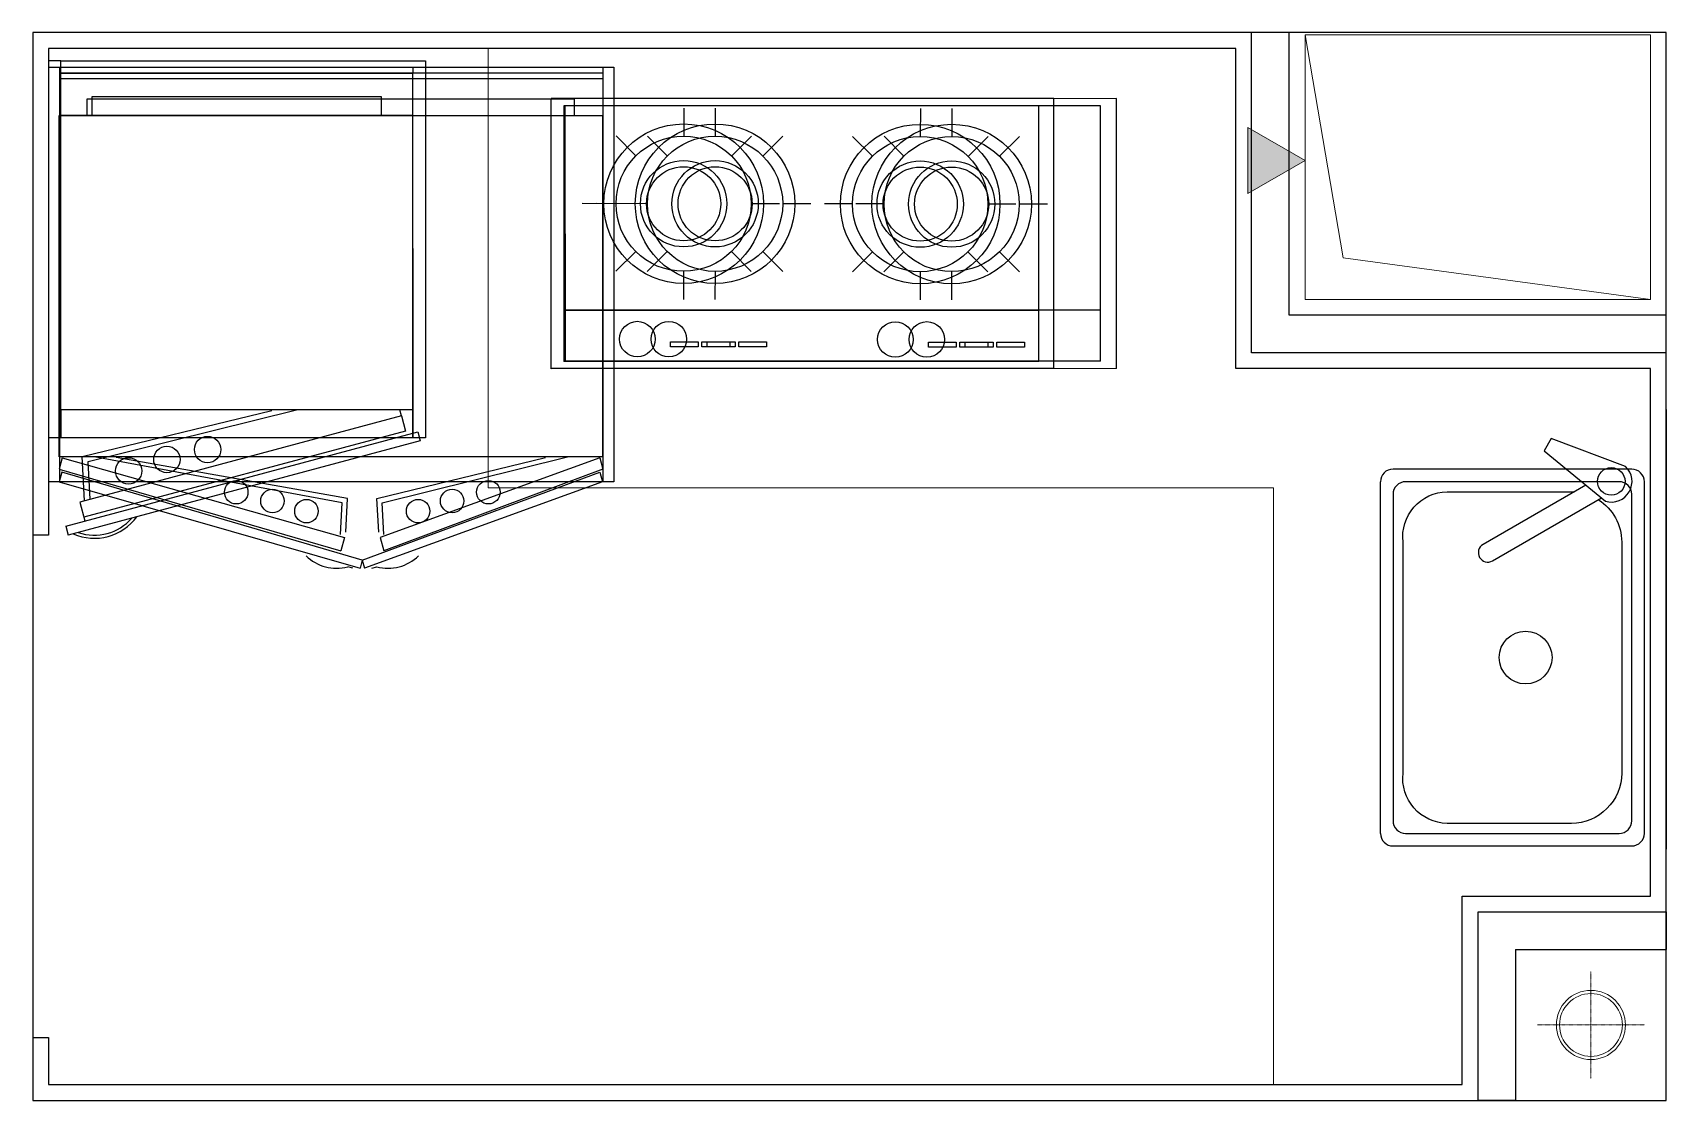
# Model space of a CAD drawing. Header units: millimetres. Extents: x 0 to 2600, y 0 to 1700.
import ezdxf

# ---------------------------------------------------------------- set-up
doc = ezdxf.new("R2010")
doc.units = ezdxf.units.MM
doc.header["$MEASUREMENT"] = 0
doc.linetypes.add('DASH', pattern=[0.35, 0.25, -0.1])
doc.linetypes.add('DASHED2', pattern=[0.375, 0.25, -0.125])
for name, color, linetype in [('A-WALL-MOVE', 4, 'Continuous'), ('A-WINDOW', 2, 'Continuous'), ('A-厨卫装修线', 145, 'Continuous'), ('Sunac_冰箱', 141, 'Continuous'), ('Sunac_水盆', 150, 'Continuous'), ('Sunac_灶台', 85, 'Continuous')]:
    doc.layers.add(name, color=color, linetype=linetype)
for name, color, linetype, lineweight in [('A-排气道', 12, 'Continuous', 18), ('A-洁具厨具', 30, 'Continuous', 18), ('Sunac_立管', 80, 'Continuous', 18)]:
    doc.layers.add(name, color=color, linetype=linetype, lineweight=lineweight)

# ---------------------------------------------------------------- blocks, each defined once
blk = doc.blocks.new('冰箱_单开门_600_600')
at = {"layer": 'Sunac_冰箱'}
for p, q in [((-280, 0), (-300, 0)), ((-300, 0), (-300, -600)), ((-280, 0), (300, 0)), ((300, 0), (300, -600)), ((-300, -298.8), (-300, -600)), ((-300, -298.8), (-300, -600)), ((-300, -298.8), (-300, -600)), ((300, -298.8), (300, -600)), ((-272.3, -740.6), (287.9, -590.5)), ((287.9, -590.5), (291.8, -605)), ((300, -600), (-300, -600)), ((291.8, -605), (-268.5, -755.1)), ((300, -600), (280, -600)), ((-272.3, -740.6), (-268.5, -755.1))]:
    blk.add_line(p, q, dxfattribs=at)
at = {"layer": 'Sunac_冰箱', "color": 250}
for p, q in [((-280, -555.6), (-280, 0)), ((-280, -10), (280, -10)), ((-280, -20), (-280, -10)), ((280, -20), (-280, -20)), ((280, -10), (280, -20)), ((280, -86.8), (280, -20)), ((-230.5, -56.4), (229.5, -56.4)), ((-230.5, -86.8), (-230.5, -56.4)), ((229.5, -56.4), (229.5, -86.8)), ((280, -86.8), (-280, -86.8)), ((280, -600), (280, -86.8)), ((280, -298.8), (280, -600)), ((279.5, -555.6), (-280.5, -555.6)), ((-280, -555.6), (-280, -600)), ((262, -565.3), (-249.9, -702.4)), ((-246, -629.9), (55.8, -556.6)), ((-236.5, -637.7), (94.9, -555.6)), ((262, -565.3), (259.4, -555.6)), ((262, -565.3), (268.5, -589.4)), ((268.5, -589.4), (-243.4, -726.6)), ((-242.3, -700.4), (-246, -629.9)), ((-233.3, -698), (-236.5, -637.7)), ((-249.9, -702.4), (-241.9, -732.4))]:
    blk.add_line(p, q, dxfattribs=at)
for centre in [(-46.6, -618.8), (-111.4, -634.6), (-172.3, -652.8)]:
    blk.add_circle(centre, 21, dxfattribs=at)
for radius, start, end in [(83.4, 246.0177, 323.9823), (78.4, 250.7814, 319.2186)]:
    blk.add_arc((-226.6, -676.7), radius, start, end, dxfattribs=at)
blk = doc.blocks.new('冰箱_对开门_900_660')
at = {"layer": 'Sunac_冰箱'}
for p, q in [((-450, 0), (450, 0)), ((-450, 0), (-450, -660)), ((-450, 0), (-450, -660)), ((-450, 0), (-450, -660)), ((450, 0), (450, -660)), ((450, -660), (-450, -660)), ((-432.9, -660), (46.1, -797.8)), ((432.1, -660), (53, -797.8))]:
    blk.add_line(p, q, dxfattribs=at)
at = {"layer": 'Sunac_冰箱', "color": 250}
for p, q in [((-432.2, 0), (-432.2, -660)), ((-432.2, -8.9), (432.2, -8.9)), ((-432.2, -17.8), (432.2, -17.8)), ((432.2, 0), (432.2, -660)), ((-388.2, -50.2), (387.4, -50.2)), ((-388.2, -77.1), (-388.2, -50.2)), ((387.4, -77.1), (387.4, -50.2)), ((-432.6, -77.1), (431.8, -77.1)), ((-432.6, -620.5), (-432.6, -77.1)), ((431.8, -77.1), (431.8, -620.5)), ((-428.3, -622.1), (-433.1, -639.9)), ((431.8, -620.5), (-432.6, -620.5)), ((-428.3, -622.1), (21.1, -748.8)), ((17.7, -693.5), (-376.9, -620.5)), ((26.2, -686.6), (-342.1, -621.4)), ((73, -686.6), (341.2, -621.4)), ((427.5, -622.1), (78.1, -748.8)), ((81.4, -693.5), (376.1, -620.5)), ((427.5, -622.1), (432.2, -639.9)), ((-433.1, -639.9), (15.3, -770.2)), ((-428.8, -644.8), (-432.8, -660)), ((49.6, -785), (-428.8, -644.8)), ((49.6, -785), (427.9, -644.8)), ((432.2, -639.9), (83.8, -770.2)), ((427.9, -644.8), (432, -660)), ((15.1, -744.3), (17.7, -693.5)), ((23.4, -740.2), (26.2, -686.6)), ((75.8, -740.2), (73, -686.6)), ((84.1, -744.3), (81.4, -693.5)), ((21.1, -748.8), (15.3, -770.2)), ((78.1, -748.8), (83.8, -770.2)), ((34.4, -797.8), (26.4, -795.7)), ((49.6, -785), (46.1, -797.8)), ((49.6, -785), (53, -797.8)), ((64.7, -797.8), (72.7, -795.7))]:
    blk.add_line(p, q, dxfattribs=at)
at = {"layer": 'Sunac_冰箱', "color": 8}
blk.add_line((431.8, -83.8), (431.8, -596.1), dxfattribs=at)
at = {"layer": 'Sunac_冰箱', "color": 250}
for centre in [(-151.1, -676.7), (-93.4, -690.7), (192.6, -690.7), (250.3, -676.7), (-39.3, -706.9), (138.5, -706.9)]:
    blk.add_circle(centre, 18.7, dxfattribs=at)
for centre, start, end in [((8.9, -728.2), 225.4644, 284.5356), ((90.2, -728.2), 255.4644, 314.5356)]:
    blk.add_arc(centre, 69.7, start, end, dxfattribs=at)
blk = doc.blocks.new('灶台_800')
at = {"layer": 'Sunac_灶台'}
for p, q in [((400, 0), (-400, 0)), ((-400, -430), (-400, 0)), ((400, -430), (400, 0)), ((400, -430), (-400, -430))]:
    blk.add_line(p, q, dxfattribs=at)
at = {"layer": 'Sunac_灶台', "color": 250}
for p, q in [((376.4, -11.6), (-379.8, -11.6)), ((-379.8, -11.6), (-379.8, -418.4)), ((-188.8, -15), (-188.8, -59.9)), ((187.8, -15.6), (187.7, -60.4)), ((376.4, -418.4), (376.4, -11.6)), ((-264.9, -91.3), (-296.6, -59.5)), ((-81.1, -59.8), (-112.8, -91.5)), ((111.6, -91.8), (79.9, -60.1)), ((295.5, -60.4), (263.7, -92)), ((-296.5, -167.3), (-350.3, -167.2)), ((-36.6, -167.7), (-81.4, -167.6)), ((80, -167.8), (35.1, -167.8)), ((339.9, -168.2), (295.1, -168.1)), ((-265.2, -243.4), (-296.9, -275)), ((-81.4, -275.3), (-113, -243.6)), ((111.4, -243.9), (79.6, -275.6)), ((295.2, -275.9), (263.5, -244.1)), ((-189.1, -275), (-189.2, -319.8)), ((187.4, -275.5), (187.3, -320.4)), ((376.4, -337.2), (-379.8, -337.2)), ((-210.1, -395.1), (-210.1, -387.1)), ((-210.1, -387.1), (-165.6, -387.1)), ((-165.6, -387.1), (-165.6, -395.2)), ((-151.5, -395.2), (-151.5, -387.1)), ((-151.5, -387.1), (-107, -387.2)), ((-107, -387.2), (-107, -395.3)), ((200.5, -395.7), (200.5, -387.7)), ((200.5, -387.7), (245, -387.7)), ((245, -387.7), (245, -395.8)), ((259.1, -395.8), (259.1, -387.7)), ((259.1, -387.7), (303.6, -387.8)), ((303.6, -387.8), (303.6, -395.9)), ((-165.6, -395.2), (-210.1, -395.1)), ((-107, -395.3), (-151.5, -395.2)), ((245, -395.8), (200.5, -395.7)), ((303.6, -395.9), (259.1, -395.8)), ((376.4, -418.4), (-379.8, -418.4))]:
    blk.add_line(p, q, dxfattribs=at)
for centre, radius in [((-189, -167.4), 127), ((187.5, -168), 127), ((-189, -167.4), 107.6), ((187.5, -168), 107.6), ((-189, -167.4), 68.7), ((187.5, -168), 68.7), ((-189, -167.4), 59), ((187.5, -168), 59), ((-262.7, -382.9), 28.3), ((147.9, -383.5), 28.3)]:
    blk.add_circle(centre, radius, dxfattribs=at)
blk = doc.blocks.new('灶台_900')
at = {"layer": 'Sunac_灶台'}
for p, q in [((450, 0), (-450, 0)), ((-450, -430), (-450, 0)), ((450, -430), (450, 0)), ((450, -430), (-450, -430))]:
    blk.add_line(p, q, dxfattribs=at)
at = {"layer": 'Sunac_灶台', "color": 250}
for p, q in [((424.4, -11.6), (-427.9, -11.2)), ((-427.9, -11.2), (-427.9, -418)), ((-188.8, -15), (-188.8, -59.9)), ((187.8, -15.6), (187.7, -60.4)), ((424.4, -418.4), (424.4, -11.6)), ((-264.9, -91.3), (-296.6, -59.5)), ((-81.1, -59.8), (-112.8, -91.5)), ((111.6, -91.8), (79.9, -60.1)), ((295.5, -60.4), (263.7, -92)), ((-296.5, -167.3), (-377.3, -167)), ((-36.6, -167.7), (-81.4, -167.6)), ((80, -167.8), (35.1, -167.8)), ((339.9, -168.2), (295.1, -168.1)), ((-265.2, -243.4), (-296.9, -275)), ((-81.4, -275.3), (-113, -243.6)), ((111.4, -243.9), (79.6, -275.6)), ((295.2, -275.9), (263.5, -244.1)), ((-189.1, -275), (-189.2, -319.8)), ((187.4, -275.5), (187.3, -320.4)), ((424.4, -337.2), (-427.9, -336.8)), ((-210.1, -395.1), (-210.1, -387.1)), ((-210.1, -387.1), (-165.6, -387.1)), ((-165.6, -387.1), (-165.6, -395.2)), ((-151.5, -395.2), (-151.5, -387.1)), ((-151.5, -387.1), (-107, -387.2)), ((-107, -387.2), (-107, -395.3)), ((200.5, -395.7), (200.5, -387.7)), ((200.5, -387.7), (245, -387.7)), ((245, -387.7), (245, -395.8)), ((259.1, -395.8), (259.1, -387.7)), ((259.1, -387.7), (303.6, -387.8)), ((303.6, -387.8), (303.6, -395.9)), ((-165.6, -395.2), (-210.1, -395.1)), ((-107, -395.3), (-151.5, -395.2)), ((245, -395.8), (200.5, -395.7)), ((303.6, -395.9), (259.1, -395.8)), ((424.4, -418.4), (-427.9, -418))]:
    blk.add_line(p, q, dxfattribs=at)
for centre, radius in [((-189, -167.4), 127), ((187.5, -168), 127), ((-189, -167.4), 107.6), ((187.5, -168), 107.6), ((-189, -167.4), 68.7), ((187.5, -168), 68.7), ((-189, -167.4), 59), ((187.5, -168), 59), ((-262.7, -382.9), 28.3), ((147.9, -383.5), 28.3)]:
    blk.add_circle(centre, radius, dxfattribs=at)
blk = doc.blocks.new('水盆_单盆_600_420')
at = {"layer": 'Sunac_水盆'}
for p, q in [((280, 0), (-280, 0)), ((-300, -20), (-300, -400)), ((300, -400), (300, -20)), ((280, -420), (-280, -420))]:
    blk.add_line(p, q, dxfattribs=at)
at = {"layer": 'Sunac_水盆', "color": 250}
for p, q in [((-304.3, -29.8), (-348.7, -148.3)), ((-329.3, -159.6), (-248.8, -61.8)), ((-348.7, -148.3), (-329.3, -159.6))]:
    blk.add_line(p, q, dxfattribs=at)
blk.add_lwpolyline([(260, -20), (-260, -20, 0.414214), (-280, -40), (-280, -380, 0.414214), (-260, -400), (260, -400, 0.414214), (280, -380), (280, -40, 0.414214)], format="xyb", close=True, dxfattribs=at)
blk.add_lwpolyline([(-251.4, -73, -0.256104), (-184, -36), (184, -36, -0.414214), (264, -116), (264, -314, -0.440849), (184, -384), (-184, -384, -0.440849), (-264, -314), (-264, -116, -0.014255), (-263.9, -111.4, -0.014255)], format="xyb", dxfattribs=at)
for points in [[(-154, -241.7), (-254.1, -68.3)], [(-274.5, -93), (-180, -256.7)]]:
    blk.add_lwpolyline(points, dxfattribs=at)
for centre, radius in [((-280.5, -52.6), 21.9), ((0, -188.9), 42)]:
    blk.add_circle(centre, radius, dxfattribs=at)
at = {"layer": 'Sunac_水盆'}
for centre, start, end in [((-280, -20), 90, 180), ((280, -20), 0, 90), ((-280, -400), 180, 270), ((280, -400), 270, 0)]:
    blk.add_arc(centre, 20, start, end, dxfattribs=at)
at = {"layer": 'Sunac_水盆', "color": 250}
for centre, radius, start, end in [((-280.5, -52.6), 33, 343.8129, 136.1888), ((-167, -249.2), 15, 210.0007, 30.0007)]:
    blk.add_arc(centre, radius, start, end, dxfattribs=at)
blk = doc.blocks.new('立管_170_170')
at = {"layer": 'Sunac_立管', "linetype": 'DASH', "ltscale": 0.2}
for p, q in [((0, 85), (0, -85)), ((-85, 0), (85, 0))]:
    blk.add_line(p, q, dxfattribs=at)
at = {"layer": 'Sunac_立管'}
for radius in [55, 50]:
    blk.add_circle((0, 0), radius, dxfattribs=at)

msp = doc.modelspace()

# ---------------------------------------------------------------- hatches: boundary and pattern name
at = {"layer": 'A-排气道', "ltscale": 0.5}
msp.add_hatch(color=256, dxfattribs=at).paths.add_polyline_path([(2025, 1496.6), (1933.9, 1444), (1933.9, 1549.2)])

# ---------------------------------------------------------------- linework, layer by layer
at = {"layer": 'A-WALL-MOVE', "linetype": 'DASH'}
for p, q in [((1940, 1190), (1940, 1700)), ((2000, 1250), (2000, 1700)), ((2600, 1250), (2000, 1250)), ((2600, 1190), (1940, 1190)), ((2300, 300), (2600, 300)), ((2300, 300), (2300, 0)), ((2600, 300), (2600, 240)), ((2360, 240), (2600, 240)), ((2360, 240), (2360, 0)), ((2360, 0), (2300, 0))]:
    msp.add_line(p, q, dxfattribs=at)
at = {"layer": 'A-WALL-MOVE'}
msp.add_lwpolyline([(0, 0), (2600, 0), (2600, 1700), (0, 1700)], close=True, dxfattribs=at)
at = {"layer": 'A-WINDOW'}
for p, q in [((2600, 1100), (2600, 400)), ((0, 900), (0, 100))]:
    msp.add_line(p, q, dxfattribs=at)
at = {"layer": 'A-厨卫装修线', "color": 6}
msp.add_lwpolyline([(0, 100), (25, 100), (25, 25), (2275, 25), (2275, 325), (2575, 325), (2575, 1165), (1915, 1165), (1915, 1675), (25, 1675), (25, 900), (0, 900)], dxfattribs=at)
at = {"layer": 'A-排气道', "linetype": 'DASHED2'}
msp.add_lwpolyline([(2000, 1700), (2000, 1250), (2600, 1250), (2600, 1700)], close=True, dxfattribs=at)
at = {"layer": 'A-排气道', "ltscale": 0.5}
for points in [[(2025, 1696.6), (2025, 1275), (2575, 1275), (2575, 1696.6)], [(2025, 1496.6), (1933.9, 1444), (1933.9, 1549.2)]]:
    msp.add_lwpolyline(points, close=True, dxfattribs=at)
msp.add_lwpolyline([(2575, 1275), (2085.9, 1341.5), (2025, 1696.6)], dxfattribs=at)
at = {"layer": 'A-洁具厨具'}
msp.add_lwpolyline([(1975, 25), (1975, 975), (725, 975), (725, 1675)], dxfattribs=at)

# ---------------------------------------------------------------- block references
for name, p in [('冰箱_单开门_600_600', (325, 1655)), ('冰箱_对开门_900_660', (475, 1645)), ('灶台_800', (1225, 1595)), ('立管_170_170', (2480, 120))]:
    msp.add_blockref(name, p)
for name, p, rotation in [('灶台_900', (1275, 1595), 0.02294258424052802), ('水盆_单盆_600_420', (2565, 705), 270)]:
    msp.add_blockref(name, p, dxfattribs=dict(rotation=rotation))

doc.saveas('drawing.dxf')
